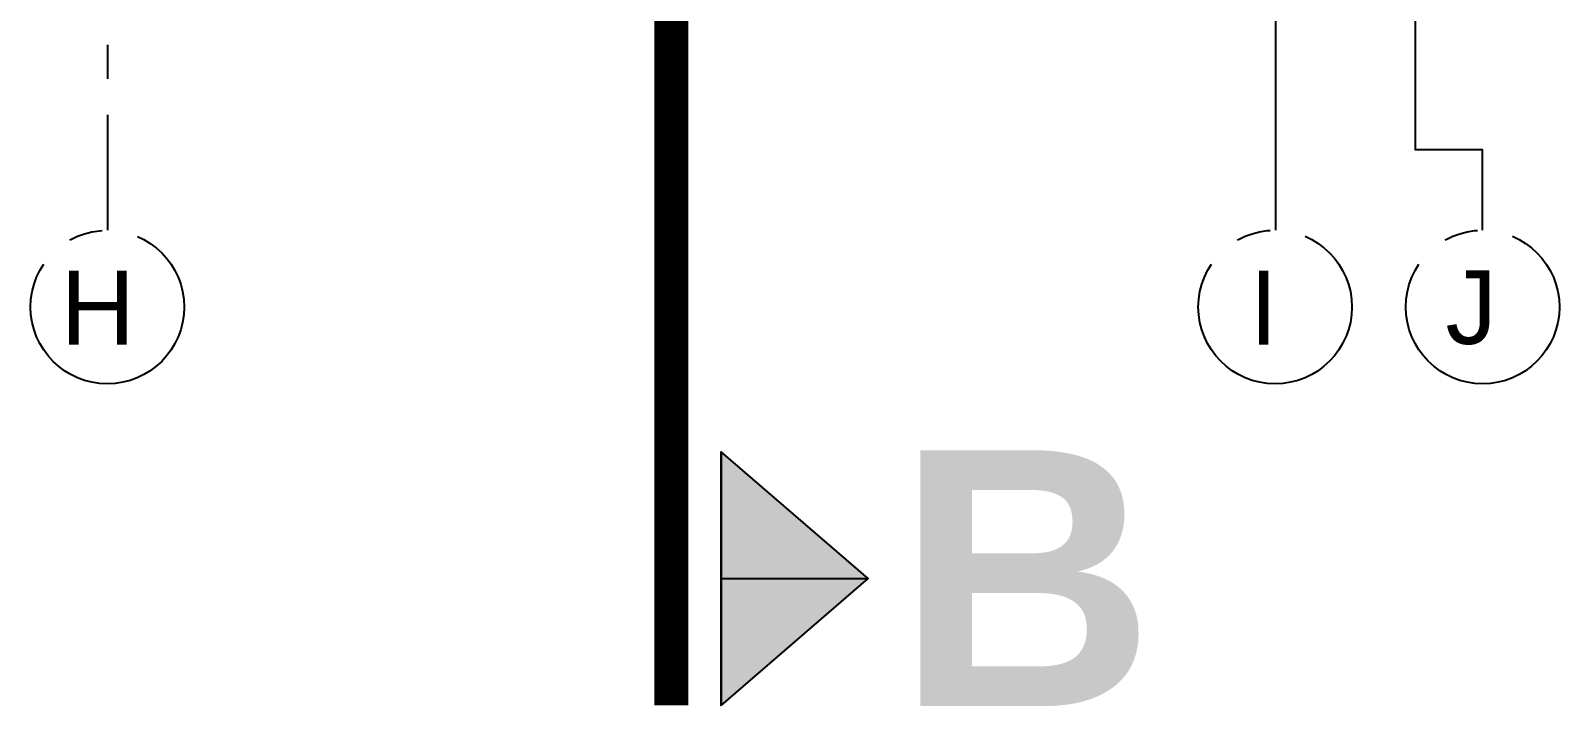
# Model space of a CAD drawing. Header units: millimetres. Extents: x 1217 to 2428, y 234 to 644.
# Drawn here: x 2359.403 to 2363.882, y 595.227 to 597.254 of the extents above; entities that cross this region are included whole.
import ezdxf

# ---------------------------------------------------------------- set-up
doc = ezdxf.new("R2010")
doc.units = ezdxf.units.MM
doc.linetypes.add('ACAD_ISO04W100', pattern=[30, 24, -3, 0, -3])
doc.linetypes.add('DASHDOTX2', pattern=[0.84, 0.4, -0.2, 0.04, -0.2])
doc.layers.add('cortes', color=30, linetype='Continuous')
doc.layers.add('Ejes', color=8, linetype='Continuous')
doc.styles.get("Standard").update_dxf_attribs({"font": 'arial.ttf'})

msp = doc.modelspace()

# ---------------------------------------------------------------- hatches: boundary and pattern name
at = {"layer": 'cortes', "ltscale": 3}
h = msp.add_hatch(color=256, dxfattribs=at)
h.dxf.hatch_style = 1
h.paths.add_polyline_path([(2361.85656, 595.64853), (2361.42613, 596.01988), (2361.42613, 595.64853)])
h.paths.add_polyline_path([(2361.85656, 595.64853), (2361.42613, 595.64853), (2361.42613, 595.27719)])

# ---------------------------------------------------------------- linework, layer by layer
at = {"layer": 'cortes', "color": 1, "linetype": 'DASHDOTX2', "ltscale": 1.5, "const_width": 0.1, "elevation": 0}
msp.add_lwpolyline([(2361.28004, 604.31109), (2361.28004, 595.27719), (2361.28004, 595.27719)], dxfattribs=at)
at = {"layer": 'cortes', "ltscale": 3, "elevation": 0}
msp.add_lwpolyline([(2361.42613, 595.27719), (2361.42613, 596.01988), (2361.42613, 595.64853), (2361.85656, 595.64853), (2361.42613, 596.01988), (2361.42613, 595.27719), (2361.85656, 595.64853)], dxfattribs=at)
at = {"layer": 'Ejes', "linetype": 'ACAD_ISO04W100', "ltscale": 0.035, "elevation": 0}
for points in [[(2363.04989, 600.82938), (2363.04989, 596.66928)], [(2359.62798, 599.30753), (2359.62798, 596.66921)], [(2363.4589, 598.51615), (2363.4589, 596.9052)]]:
    msp.add_lwpolyline(points, dxfattribs=at)
at = {"layer": 'Ejes', "ltscale": 3, "elevation": 0}
msp.add_lwpolyline([(2363.65665, 596.66928), (2363.65665, 596.9052), (2363.45779, 596.9052)], dxfattribs=at)
at = {"layer": 'Ejes', "linetype": 'ACAD_ISO04W100', "ltscale": 0.035}
for centre in [(2359.62799, 596.44424, 0), (2359.62798, 596.44423, 0), (2359.62798, 596.44423, 0), (2363.04879, 596.44432, 0), (2363.65665, 596.44431, 0)]:
    msp.add_circle(centre, 0.22497, dxfattribs=at)

# ---------------------------------------------------------------- texts
at = {"layer": 'cortes', "insert": (2362.31796, 595.64988, 0), "char_height": 0.75, "width": 2.965897, "attachment_point": 5}
msp.add_mtext('{\\fArial|b1|i0|c0|p34;B}', dxfattribs=at)
at = {"layer": 'Ejes', "char_height": 0.216, "attachment_point": 5}
for s, insert, width in [('J', (2363.62312, 596.44249, 0), 0.344369), ('H', (2359.59998, 596.4425, 0), 0.3443665), ('I', (2363.01523, 596.44249, 0), 0.344369)]:
    msp.add_mtext(s, dxfattribs=dict(at, insert=insert, width=width))

doc.saveas('drawing.dxf')
